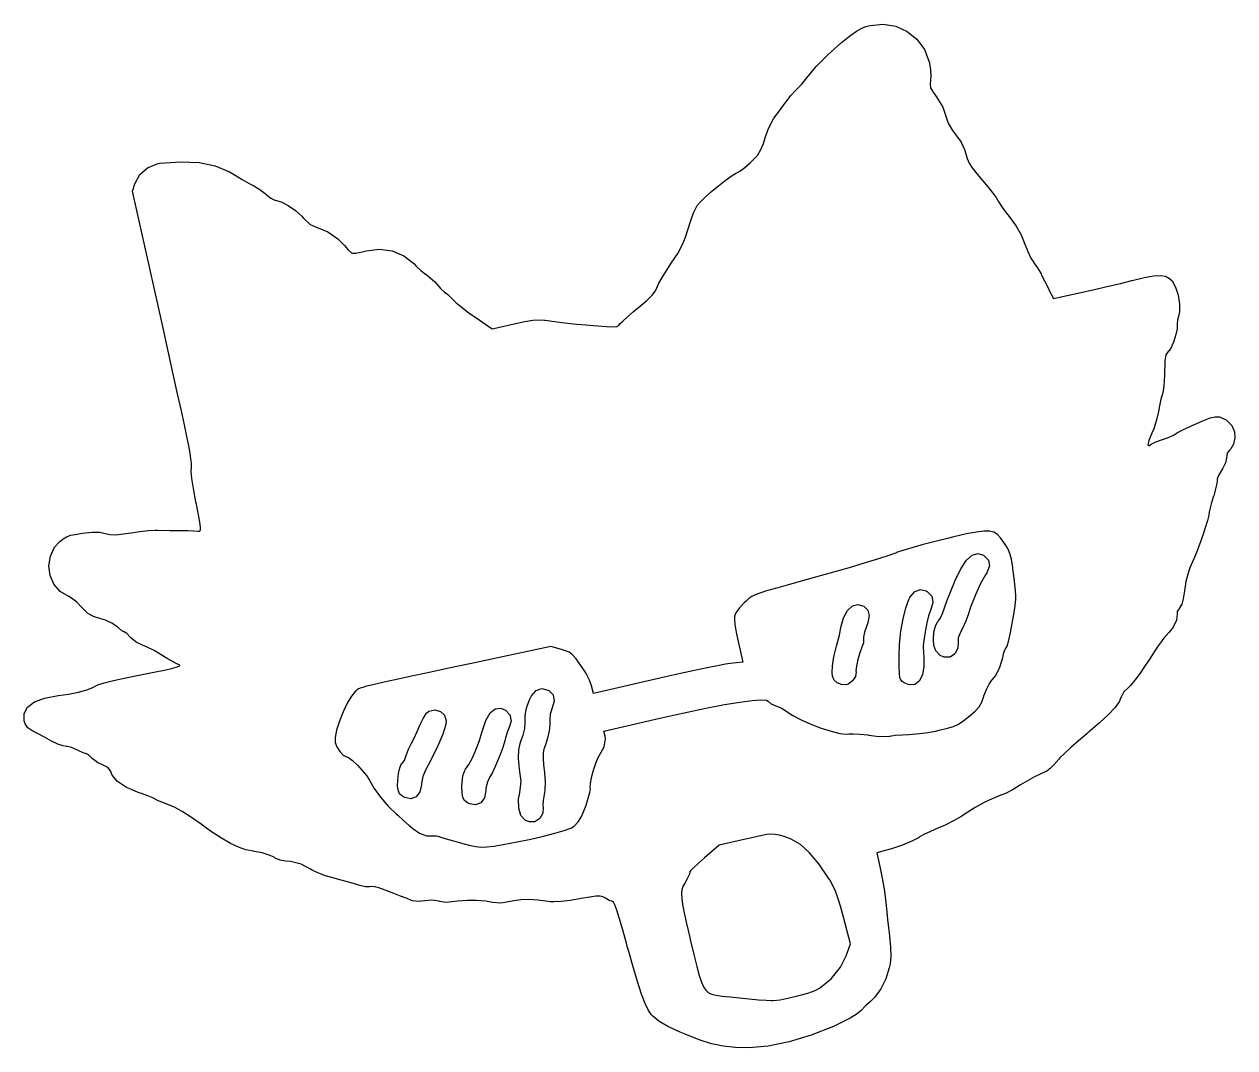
# Model space of a CAD drawing. Header units: millimetres. Extents: x 32.4 to 58, y -18 to -1.3.
# Drawn here: x 32.44 to 41.78, y -16.98 to -9.08 of the extents above; entities that cross this region are included whole.
import ezdxf

# ---------------------------------------------------------------- set-up
doc = ezdxf.new("R2010")
doc.units = ezdxf.units.MM
doc.layers.add('F.Silkscreen', color=41, linetype='CONTINUOUS', true_color=0xf2eda1)

msp = doc.modelspace()

# ---------------------------------------------------------------- linework, layer by layer
at = {"layer": 'F.Silkscreen', "linetype": 'CONTINUOUS'}
for p, q in [((38.815567, -9.161719), (38.859333, -9.129871)), ((38.859333, -9.129871), (38.895905, -9.109148)), ((38.895905, -9.109148), (38.932308, -9.09543)), ((38.932308, -9.09543), (38.965469, -9.086858)), ((38.965469, -9.086858), (39.066997, -9.077206)), ((39.066997, -9.077206), (39.163868, -9.093491)), ((39.163868, -9.093491), (39.251901, -9.133132)), ((39.251901, -9.133132), (39.326911, -9.193546)), ((38.637723, -9.3143), (38.745524, -9.218891)), ((38.745524, -9.218891), (38.757581, -9.208816)), ((38.757581, -9.208816), (38.815567, -9.161719)), ((39.326911, -9.193546), (39.384715, -9.272153)), ((38.549912, -9.403347), (38.637723, -9.3143)), ((39.384715, -9.272153), (39.421132, -9.366373)), ((38.476673, -9.491485), (38.549912, -9.403347)), ((39.421132, -9.366373), (39.421607, -9.368367)), ((39.421607, -9.368367), (39.430784, -9.425368)), ((39.430784, -9.425368), (39.43332, -9.481915)), ((38.434558, -9.541668), (38.467428, -9.50335)), ((38.467428, -9.50335), (38.476673, -9.491485)), ((39.431336, -9.507319), (39.427413, -9.54171)), ((39.43332, -9.481915), (39.431336, -9.507319)), ((38.356045, -9.625143), (38.388036, -9.587892)), ((38.388036, -9.587892), (38.406241, -9.569818)), ((38.406241, -9.569818), (38.434558, -9.541668)), ((39.427413, -9.54171), (39.431078, -9.567469)), ((39.431078, -9.567469), (39.445901, -9.594897)), ((39.445901, -9.594897), (39.475181, -9.633958)), ((38.258894, -9.755252), (38.299751, -9.699863)), ((38.299751, -9.699863), (38.322475, -9.66874)), ((38.322475, -9.66874), (38.356045, -9.625143)), ((39.475181, -9.633958), (39.52614, -9.718144)), ((38.20291, -9.834953), (38.223197, -9.803037)), ((38.223197, -9.803037), (38.258894, -9.755252)), ((39.52614, -9.718144), (39.546232, -9.778788)), ((39.546232, -9.778788), (39.566896, -9.840855)), ((38.154774, -9.954339), (38.174796, -9.894226)), ((38.174796, -9.894226), (38.20291, -9.834953)), ((39.566896, -9.840855), (39.601204, -9.898118)), ((39.601204, -9.898118), (39.625222, -9.9286)), ((38.118936, -10.050314), (38.141842, -9.996679)), ((38.141842, -9.996679), (38.154774, -9.954339)), ((39.625222, -9.9286), (39.668512, -9.987879)), ((39.668512, -9.987879), (39.694654, -10.044891)), ((38.07772, -10.108263), (38.094876, -10.089089)), ((38.094876, -10.089089), (38.118936, -10.050314)), ((39.694654, -10.044891), (39.703675, -10.077527)), ((39.703675, -10.077527), (39.714148, -10.114529)), ((33.387904, -10.184369), (33.462417, -10.154408)), ((33.462417, -10.154408), (33.484497, -10.150601)), ((33.484497, -10.150601), (33.645247, -10.138145)), ((33.645247, -10.138145), (33.786711, -10.144773)), ((33.786711, -10.144773), (33.911462, -10.170891)), ((33.911462, -10.170891), (34.022068, -10.216904)), ((37.960624, -10.21113), (37.997174, -10.183268)), ((37.997174, -10.183268), (38.038651, -10.146893)), ((38.038651, -10.146893), (38.07772, -10.108263)), ((39.714148, -10.114529), (39.729451, -10.148613)), ((39.729451, -10.148613), (39.753496, -10.186021)), ((33.290702, -10.307757), (33.329286, -10.236605)), ((33.329286, -10.236605), (33.387904, -10.184369)), ((34.022068, -10.216904), (34.064907, -10.242251)), ((34.064907, -10.242251), (34.118706, -10.275515)), ((34.118706, -10.275515), (34.173745, -10.307032)), ((37.847391, -10.282025), (37.893176, -10.248698)), ((37.893176, -10.248698), (37.926465, -10.228164)), ((37.926465, -10.228164), (37.936347, -10.224224)), ((37.936347, -10.224224), (37.960624, -10.21113)), ((39.753496, -10.186021), (39.79019, -10.232994)), ((39.79019, -10.232994), (39.832184, -10.282702)), ((33.271322, -10.36443), (33.290702, -10.307757)), ((33.505221, -11.40951), (33.271322, -10.36443)), ((34.173745, -10.307032), (34.208381, -10.325125)), ((34.208381, -10.325125), (34.255233, -10.35245)), ((34.255233, -10.35245), (34.297192, -10.38433)), ((37.691895, -10.411925), (37.741066, -10.368322)), ((37.741066, -10.368322), (37.794793, -10.32346)), ((37.794793, -10.32346), (37.847391, -10.282025)), ((39.832184, -10.282702), (39.876127, -10.335012)), ((39.876127, -10.335012), (39.912666, -10.380732)), ((34.297192, -10.38433), (34.307139, -10.393876)), ((34.307139, -10.393876), (34.339831, -10.420513)), ((34.339831, -10.420513), (34.371259, -10.434647)), ((34.371259, -10.434647), (34.374671, -10.435119)), ((34.374671, -10.435119), (34.419333, -10.447929)), ((34.419333, -10.447929), (34.474073, -10.476673)), ((37.62996, -10.476632), (37.652965, -10.44959)), ((37.652965, -10.44959), (37.691895, -10.411925)), ((39.912666, -10.380732), (39.937869, -10.414787)), ((39.937869, -10.414787), (39.947728, -10.431721)), ((39.947728, -10.431721), (39.958186, -10.451133)), ((39.958186, -10.451133), (39.982495, -10.486899)), ((34.474073, -10.476673), (34.529996, -10.51569)), ((34.529996, -10.51569), (34.578207, -10.559315)), ((37.580327, -10.591933), (37.602998, -10.531528)), ((37.602998, -10.531528), (37.624636, -10.485505)), ((37.624636, -10.485505), (37.62996, -10.476632)), ((39.982495, -10.486899), (40.016454, -10.533003)), ((40.016454, -10.533003), (40.038181, -10.561176)), ((34.578207, -10.559315), (34.58918, -10.571668)), ((34.58918, -10.571668), (34.643848, -10.62215)), ((34.643848, -10.62215), (34.697379, -10.645911)), ((34.697379, -10.645911), (34.779391, -10.679314)), ((37.560736, -10.656051), (37.580327, -10.591933)), ((40.038181, -10.561176), (40.092319, -10.635697)), ((40.092319, -10.635697), (40.130837, -10.703265)), ((34.779391, -10.679314), (34.857769, -10.734188)), ((34.857769, -10.734188), (34.908465, -10.785801)), ((37.515535, -10.78174), (37.54118, -10.72023)), ((37.54118, -10.72023), (37.560736, -10.656051)), ((40.130837, -10.703265), (40.160207, -10.7752)), ((34.908465, -10.785801), (34.938046, -10.818247)), ((34.938046, -10.818247), (34.96296, -10.839982)), ((34.993253, -10.843821), (35.034283, -10.836926)), ((35.034283, -10.836926), (35.076397, -10.826863)), ((35.076397, -10.826863), (35.176915, -10.8136)), ((35.176915, -10.8136), (35.275514, -10.826369)), ((35.275514, -10.826369), (35.366634, -10.863502)), ((37.480319, -10.845562), (37.515535, -10.78174)), ((40.160207, -10.7752), (40.182353, -10.831846)), ((40.182353, -10.831846), (40.206551, -10.882457)), ((34.96296, -10.839982), (34.970178, -10.844)), ((34.970178, -10.844), (34.993253, -10.843821)), ((35.366634, -10.863502), (35.444719, -10.923328)), ((35.444719, -10.923328), (35.462596, -10.942861)), ((37.395552, -10.974523), (37.430815, -10.921325)), ((37.430815, -10.921325), (37.480319, -10.845562)), ((40.206551, -10.882457), (40.227798, -10.916644)), ((40.227798, -10.916644), (40.229009, -10.918109)), ((40.229009, -10.918109), (40.256973, -10.957089)), ((35.462596, -10.942861), (35.497202, -10.977515)), ((35.497202, -10.977515), (35.533103, -11.004803)), ((35.533103, -11.004803), (35.536694, -11.006895)), ((35.536694, -11.006895), (35.56814, -11.030378)), ((37.359797, -11.032387), (37.395552, -10.974523)), ((40.256973, -10.957089), (40.28416, -11.004032)), ((40.28416, -11.004032), (40.288514, -11.012821)), ((40.288514, -11.012821), (40.312841, -11.062322)), ((41.08189, -11.032263), (41.153048, -11.019511)), ((41.153048, -11.019511), (41.205947, -11.016197)), ((41.205947, -11.016197), (41.245051, -11.022375)), ((41.245051, -11.022375), (41.274827, -11.0381)), ((35.56814, -11.030378), (35.605346, -11.066272)), ((35.605346, -11.066272), (35.622542, -11.085612)), ((35.622542, -11.085612), (35.653069, -11.11959)), ((37.308772, -11.133957), (37.31826, -11.112466)), ((37.31826, -11.112466), (37.332681, -11.080666)), ((37.332681, -11.080666), (37.359797, -11.032387)), ((40.312841, -11.062322), (40.340617, -11.116867)), ((40.340617, -11.116867), (40.34831, -11.131589)), ((40.687614, -11.125931), (40.793378, -11.10138)), ((40.793378, -11.10138), (40.896767, -11.076785)), ((40.896767, -11.076785), (40.985145, -11.055116)), ((40.985145, -11.055116), (40.988005, -11.054398)), ((40.988005, -11.054398), (41.08189, -11.032263)), ((41.274827, -11.0381), (41.295389, -11.058122)), ((41.295389, -11.058122), (41.322399, -11.105042)), ((41.322399, -11.105042), (41.342622, -11.168273)), ((35.653069, -11.11959), (35.678173, -11.143117)), ((35.678173, -11.143117), (35.687446, -11.14908)), ((35.687446, -11.14908), (35.706663, -11.162885)), ((35.706663, -11.162885), (35.734241, -11.190405)), ((35.734241, -11.190405), (35.742751, -11.200056)), ((35.742751, -11.200056), (35.770776, -11.226951)), ((37.179539, -11.26128), (37.241952, -11.208825)), ((37.241952, -11.208825), (37.283789, -11.167717)), ((37.283789, -11.167717), (37.308772, -11.133957)), ((40.34831, -11.131589), (40.381234, -11.194064)), ((40.381234, -11.194064), (40.5921, -11.147469)), ((40.5921, -11.147469), (40.687614, -11.125931)), ((41.342622, -11.168273), (41.353727, -11.236165)), ((35.770776, -11.226951), (35.816039, -11.263962)), ((35.816039, -11.263962), (35.871609, -11.305623)), ((37.091992, -11.334687), (37.13937, -11.294187)), ((37.13937, -11.294187), (37.179539, -11.26128)), ((41.353385, -11.297068), (41.348086, -11.321583)), ((41.353727, -11.236165), (41.353385, -11.297068)), ((35.871609, -11.305623), (35.915322, -11.336247)), ((35.915322, -11.336247), (36.049129, -11.427065)), ((36.049129, -11.427065), (36.216979, -11.388314)), ((36.216979, -11.388314), (36.29942, -11.370476)), ((36.29942, -11.370476), (36.361304, -11.360301)), ((36.361304, -11.360301), (36.409552, -11.356986)), ((36.409552, -11.356986), (36.45108, -11.359728)), ((36.45108, -11.359728), (36.456478, -11.360508)), ((36.456478, -11.360508), (36.585185, -11.378698)), ((36.585185, -11.378698), (36.699015, -11.391842)), ((36.699015, -11.391842), (36.770269, -11.397863)), ((36.770269, -11.397863), (36.829564, -11.401834)), ((37.026483, -11.399875), (37.037016, -11.387459)), ((37.037016, -11.387459), (37.055998, -11.367439)), ((37.055998, -11.367439), (37.091992, -11.334687)), ((41.335901, -11.396364), (41.334932, -11.427166)), ((41.337934, -11.36165), (41.335353, -11.392791)), ((41.335353, -11.392791), (41.335901, -11.396364)), ((41.348086, -11.321583), (41.337934, -11.36165)), ((33.547767, -11.59993), (33.505221, -11.40951)), ((36.829564, -11.401834), (36.897323, -11.406451)), ((36.897323, -11.406451), (36.931297, -11.408798)), ((36.931297, -11.408798), (36.980367, -11.411247)), ((36.980367, -11.411247), (37.009287, -11.408839)), ((37.009287, -11.408839), (37.026483, -11.399875)), ((41.324774, -11.472208), (41.308718, -11.52184)), ((41.334932, -11.427166), (41.324774, -11.472208)), ((41.290054, -11.56641), (41.272078, -11.596267)), ((41.308718, -11.52184), (41.290054, -11.56641)), ((33.587221, -11.777355), (33.547767, -11.59993)), ((41.24055, -11.67865), (41.237641, -11.78448)), ((41.2406, -11.675775), (41.24055, -11.67865)), ((41.247867, -11.628054), (41.2406, -11.675775)), ((41.26577, -11.601957), (41.247867, -11.628054)), ((41.272078, -11.596267), (41.26577, -11.601957)), ((33.620959, -11.930204), (33.587221, -11.777355)), ((41.237641, -11.78448), (41.231805, -11.866269)), ((33.649343, -12.060259), (33.620959, -11.930204)), ((41.218634, -11.93787), (41.209274, -11.971261)), ((41.223202, -11.922132), (41.218634, -11.93787)), ((41.231805, -11.866269), (41.223202, -11.922132)), ((41.198582, -12.021003), (41.190871, -12.06433)), ((41.209274, -11.971261), (41.198582, -12.021003)), ((33.672741, -12.169298), (33.649343, -12.060259)), ((41.176336, -12.12952), (41.154897, -12.198074)), ((41.190871, -12.06433), (41.176336, -12.12952)), ((41.509729, -12.14825), (41.538488, -12.135013)), ((41.538488, -12.135013), (41.589377, -12.113919)), ((41.589377, -12.113919), (41.627294, -12.105796)), ((41.627294, -12.105796), (41.662015, -12.107916)), ((41.662015, -12.107916), (41.714293, -12.130081)), ((41.714293, -12.130081), (41.755859, -12.172826)), ((33.691516, -12.259097), (33.672741, -12.169298)), ((41.140614, -12.233811), (41.117161, -12.290462)), ((41.154897, -12.198074), (41.140614, -12.233811)), ((41.306363, -12.247079), (41.342643, -12.225314)), ((41.342643, -12.225314), (41.389111, -12.201992)), ((41.389111, -12.201992), (41.402497, -12.196036)), ((41.402497, -12.196036), (41.45182, -12.174378)), ((41.45182, -12.174378), (41.509729, -12.14825)), ((41.755859, -12.172826), (41.77723, -12.22165)), ((41.77723, -12.22165), (41.779625, -12.268768)), ((33.706032, -12.331438), (33.691516, -12.259097)), ((33.716656, -12.388099), (33.706032, -12.331438)), ((41.117161, -12.290462), (41.109083, -12.322859)), ((41.109083, -12.322859), (41.116375, -12.331044)), ((41.116375, -12.331044), (41.134825, -12.318846)), ((41.134825, -12.318846), (41.164206, -12.302049)), ((41.164206, -12.302049), (41.206177, -12.287264)), ((41.206177, -12.287264), (41.214604, -12.285155)), ((41.214604, -12.285155), (41.261444, -12.269956)), ((41.261444, -12.269956), (41.302309, -12.249786)), ((41.302309, -12.249786), (41.306363, -12.247079)), ((41.769214, -12.31654), (41.749282, -12.353143)), ((41.779625, -12.268768), (41.769214, -12.31654)), ((33.723751, -12.430858), (33.716656, -12.388099)), ((41.71475, -12.422053), (41.707058, -12.461922)), ((41.720191, -12.387581), (41.71475, -12.422053)), ((41.73799, -12.362876), (41.720191, -12.387581)), ((41.749282, -12.353143), (41.73799, -12.362876)), ((33.727682, -12.461493), (33.723751, -12.430858)), ((33.725088, -12.527783), (33.726935, -12.495686)), ((33.726935, -12.495686), (33.727514, -12.493515)), ((33.727514, -12.493515), (33.728815, -12.481787)), ((33.728815, -12.481787), (33.727682, -12.461493)), ((41.686058, -12.507549), (41.67696, -12.521573)), ((41.707058, -12.461922), (41.686058, -12.507549)), ((33.730122, -12.581727), (33.725088, -12.527783)), ((33.742284, -12.659475), (33.730122, -12.581727)), ((41.642725, -12.597561), (41.640879, -12.620688)), ((41.643029, -12.588904), (41.642725, -12.597561)), ((41.654537, -12.558622), (41.643029, -12.588904)), ((41.67696, -12.521573), (41.654537, -12.558622)), ((33.761819, -12.762986), (33.742284, -12.659475)), ((41.631564, -12.662704), (41.616677, -12.715319)), ((41.640879, -12.620688), (41.631564, -12.662704)), ((33.765471, -12.781363), (33.761819, -12.762986)), ((33.781185, -12.862279), (33.765471, -12.781363)), ((41.597432, -12.777753), (41.586084, -12.818597)), ((41.613347, -12.725918), (41.597432, -12.777753)), ((41.616677, -12.715319), (41.613347, -12.725918)), ((33.791306, -12.919613), (33.781185, -12.862279)), ((41.578695, -12.864528), (41.567875, -12.906662)), ((41.581346, -12.842909), (41.578695, -12.864528)), ((41.586084, -12.818597), (41.58131, -12.841121)), ((41.58131, -12.841121), (41.581346, -12.842909)), ((33.329486, -12.991969), (33.395239, -12.984598)), ((33.395239, -12.984598), (33.447804, -12.98086)), ((33.447804, -12.98086), (33.46594, -12.980676)), ((33.46594, -12.980676), (33.562654, -12.983266)), ((33.562654, -12.983266), (33.639585, -12.984644)), ((33.639585, -12.984644), (33.699292, -12.984986)), ((33.699292, -12.984986), (33.743233, -12.985979)), ((33.743233, -12.985979), (33.777806, -12.988491)), ((33.796194, -12.957169), (33.791306, -12.919613)), ((33.791689, -12.988176), (33.796203, -12.978755)), ((33.796203, -12.978755), (33.796194, -12.957169)), ((41.550986, -12.962969), (41.530132, -13.027117)), ((41.567875, -12.906662), (41.550986, -12.962969)), ((32.671084, -13.113609), (32.708669, -13.070322)), ((32.708669, -13.070322), (32.736334, -13.046968)), ((32.736334, -13.046968), (32.762833, -13.031376)), ((32.762833, -13.031376), (32.796513, -13.020438)), ((32.796513, -13.020438), (32.845726, -13.01104)), ((32.845726, -13.01104), (32.883199, -13.005289)), ((32.883199, -13.005289), (32.962105, -12.996485)), ((32.962105, -12.996485), (33.020761, -12.997157)), ((33.020761, -12.997157), (33.062409, -13.006045)), ((33.062409, -13.006045), (33.098894, -13.014453)), ((33.098894, -13.014453), (33.143548, -13.015959)), ((33.143548, -13.015959), (33.203582, -13.010412)), ((33.203582, -13.010412), (33.260621, -13.001929)), ((33.260621, -13.001929), (33.329486, -12.991969)), ((33.777806, -12.988491), (33.783012, -12.989237)), ((33.783012, -12.989237), (33.791689, -12.988176)), ((39.467106, -13.067965), (39.373488, -13.092548)), ((39.5625, -13.0445), (39.467106, -13.067965)), ((39.610089, -13.033272), (39.5625, -13.0445)), ((39.708889, -13.010753), (39.610089, -13.033272)), ((39.785374, -12.995607), (39.708889, -13.010753)), ((39.843503, -12.98811), (39.785374, -12.995607)), ((39.887236, -12.988542), (39.843503, -12.98811)), ((39.920533, -12.997183), (39.887236, -12.988542)), ((39.947355, -13.01431), (39.920533, -12.997183)), ((39.971659, -13.040205), (39.947355, -13.01431)), ((39.997407, -13.075143), (39.971659, -13.040205)), ((40.005067, -13.086188), (39.997407, -13.075143)), ((41.530132, -13.027117), (41.507415, -13.092766)), ((32.63836, -13.182629), (32.671084, -13.113609)), ((39.167585, -13.155117), (39.108916, -13.176606)), ((39.168572, -13.15473), (39.167585, -13.155117)), ((39.217695, -13.137758), (39.168572, -13.15473)), ((39.288176, -13.116421), (39.217695, -13.137758)), ((39.373488, -13.092548), (39.288176, -13.116421)), ((39.752976, -13.17408), (39.796381, -13.161538)), ((39.796381, -13.161538), (39.840508, -13.174931)), ((40.028147, -13.123536), (40.005067, -13.086188)), ((40.043701, -13.160122), (40.028147, -13.123536)), ((40.055171, -13.205738), (40.043701, -13.160122)), ((41.484935, -13.153578), (41.464796, -13.203217)), ((41.507415, -13.092766), (41.484935, -13.153578)), ((32.627287, -13.256918), (32.63836, -13.182629)), ((32.636896, -13.330758), (32.627287, -13.256918)), ((38.928223, -13.234234), (38.803706, -13.271117)), ((39.029544, -13.202853), (38.928223, -13.234234)), ((39.108916, -13.176606), (39.029544, -13.202853)), ((39.665237, -13.27968), (39.70952, -13.213234)), ((39.70952, -13.213234), (39.752976, -13.17408)), ((39.840508, -13.174931), (39.84388, -13.176969)), ((39.84388, -13.176969), (39.878371, -13.212019)), ((39.886067, -13.256636), (39.866873, -13.309727)), ((39.878371, -13.212019), (39.886067, -13.256636)), ((40.066003, -13.270175), (40.055171, -13.205738)), ((41.454407, -13.225604), (41.433027, -13.272097)), ((41.464796, -13.203217), (41.454407, -13.225604)), ((32.66622, -13.398432), (32.636896, -13.330758)), ((38.654745, -13.313875), (38.480097, -13.362876)), ((38.803706, -13.271117), (38.654745, -13.313875)), ((39.619355, -13.374099), (39.665237, -13.27968)), ((39.856651, -13.325988), (39.8175, -13.393317)), ((39.866873, -13.309727), (39.856651, -13.325988)), ((40.067546, -13.280584), (40.066003, -13.270175)), ((40.076949, -13.352478), (40.067546, -13.280584)), ((40.084574, -13.424272), (40.076949, -13.352478)), ((41.416472, -13.319975), (41.402852, -13.37665)), ((41.433027, -13.272097), (41.416472, -13.319975)), ((32.71429, -13.454217), (32.66622, -13.398432)), ((38.165316, -13.450471), (38.115268, -13.466223)), ((38.233853, -13.430895), (38.165316, -13.450471)), ((38.325495, -13.4056), (38.233853, -13.430895)), ((38.480097, -13.362876), (38.325495, -13.4056)), ((39.307671, -13.457597), (39.350698, -13.439947)), ((39.350698, -13.439947), (39.397212, -13.449752)), ((39.397212, -13.449752), (39.406471, -13.454986)), ((39.560216, -13.521802), (39.587432, -13.451359)), ((39.587432, -13.451359), (39.615662, -13.382702)), ((39.615662, -13.382702), (39.619355, -13.374099)), ((39.8175, -13.393317), (39.777313, -13.479866)), ((40.08889, -13.481847), (40.084574, -13.424272)), ((41.390279, -13.449534), (41.381345, -13.512272)), ((41.402852, -13.37665), (41.390279, -13.449534)), ((32.780139, -13.492401), (32.71429, -13.454217)), ((32.802773, -13.50483), (32.780139, -13.492401)), ((32.841571, -13.535719), (32.802773, -13.50483)), ((32.879847, -13.574821), (32.841571, -13.535719)), ((37.994182, -13.541097), (37.957049, -13.580603)), ((38.007552, -13.528715), (37.994182, -13.541097)), ((38.029847, -13.509391), (38.007552, -13.528715)), ((38.052152, -13.493792), (38.029847, -13.509391)), ((38.079085, -13.480033), (38.052152, -13.493792)), ((38.115268, -13.466223), (38.079085, -13.480033)), ((39.239828, -13.581726), (39.263663, -13.516513)), ((39.263663, -13.516513), (39.271272, -13.501619)), ((39.271272, -13.501619), (39.307671, -13.457597)), ((39.406471, -13.454986), (39.440445, -13.490533)), ((39.448518, -13.53854), (39.433395, -13.592993)), ((39.440445, -13.490533), (39.448518, -13.53854)), ((39.539441, -13.580044), (39.560216, -13.521802)), ((39.777313, -13.479866), (39.740076, -13.57655)), ((40.083615, -13.565014), (40.088553, -13.509934)), ((40.088553, -13.509934), (40.08889, -13.481847)), ((41.381345, -13.512272), (41.370393, -13.552198)), ((32.890118, -13.586564), (32.879847, -13.574821)), ((32.928596, -13.623366), (32.890118, -13.586564)), ((32.970173, -13.647092), (32.928596, -13.623366)), ((37.929275, -13.619281), (37.918351, -13.643968)), ((37.957049, -13.580603), (37.929275, -13.619281)), ((38.760113, -13.656914), (38.790411, -13.600409)), ((38.790411, -13.600409), (38.828398, -13.565155)), ((38.828398, -13.565155), (38.871385, -13.55366)), ((38.871385, -13.55366), (38.916254, -13.568162)), ((38.916254, -13.568162), (38.947359, -13.598277)), ((38.957535, -13.639253), (38.947353, -13.695319)), ((38.947359, -13.598277), (38.957535, -13.639253)), ((39.219008, -13.665787), (39.239828, -13.581726)), ((39.433395, -13.592993), (39.416452, -13.641574)), ((39.505407, -13.663083), (39.522818, -13.625124)), ((39.522818, -13.625124), (39.539441, -13.580044)), ((39.720978, -13.635091), (39.701709, -13.689147)), ((39.740076, -13.57655), (39.720978, -13.635091)), ((40.062554, -13.702028), (40.074534, -13.631251)), ((40.074534, -13.631251), (40.083615, -13.565014)), ((41.333889, -13.626453), (41.330302, -13.678332)), ((41.335117, -13.609107), (41.333889, -13.626453)), ((41.351707, -13.582333), (41.335117, -13.609107)), ((41.353001, -13.581134), (41.351707, -13.582333)), ((41.370393, -13.552198), (41.353001, -13.581134)), ((33.027614, -13.665578), (32.970173, -13.647092)), ((33.063535, -13.6769), (33.027614, -13.665578)), ((33.118912, -13.701636), (33.063535, -13.6769)), ((33.157532, -13.728511), (33.118912, -13.701636)), ((33.164853, -13.735562), (33.157532, -13.728511)), ((37.918351, -13.643968), (37.918134, -13.675618)), ((37.918134, -13.675618), (37.92453, -13.728215)), ((37.92453, -13.728215), (37.936567, -13.794977)), ((38.737482, -13.747969), (38.740197, -13.732166)), ((38.740197, -13.732166), (38.760113, -13.656914)), ((38.93724, -13.724129), (38.92253, -13.769109)), ((38.947353, -13.695319), (38.93724, -13.724129)), ((39.202585, -13.761118), (39.219008, -13.665787)), ((39.400028, -13.71052), (39.39085, -13.764809)), ((39.40245, -13.697393), (39.400028, -13.71052)), ((39.416452, -13.641574), (39.40245, -13.697393)), ((39.457837, -13.769294), (39.469244, -13.721071)), ((39.469244, -13.721071), (39.485886, -13.687919)), ((39.485886, -13.687919), (39.49227, -13.681978)), ((39.49227, -13.681978), (39.505407, -13.663083)), ((39.701709, -13.689147), (39.679194, -13.738937)), ((40.048921, -13.770724), (40.062554, -13.702028)), ((41.330302, -13.678332), (41.299916, -13.736168)), ((33.190967, -13.757474), (33.164853, -13.735562)), ((33.206263, -13.765207), (33.190967, -13.757474)), ((33.209128, -13.765728), (33.206263, -13.765207)), ((33.227592, -13.779468), (33.209128, -13.765728)), ((33.253681, -13.806243), (33.227592, -13.779468)), ((33.258696, -13.811616), (33.253681, -13.806243)), ((33.301186, -13.844887), (33.258696, -13.811616)), ((37.936567, -13.794977), (37.946647, -13.841419)), ((38.704972, -13.877558), (38.7221, -13.819524)), ((38.7221, -13.819524), (38.729109, -13.790896)), ((38.729109, -13.790896), (38.737482, -13.747969)), ((38.91525, -13.819421), (38.913476, -13.849372)), ((38.92253, -13.769109), (38.915111, -13.805961)), ((38.915111, -13.805961), (38.91525, -13.819421)), ((39.191942, -13.860141), (39.202585, -13.761118)), ((39.381642, -13.817783), (39.37966, -13.828912)), ((39.39085, -13.764809), (39.381642, -13.817783)), ((39.453507, -13.822427), (39.457837, -13.769294)), ((39.458098, -13.870309), (39.453507, -13.822427)), ((39.644398, -13.811078), (39.644262, -13.845955)), ((39.665572, -13.762532), (39.644398, -13.811078)), ((39.679194, -13.738937), (39.665572, -13.762532)), ((40.03488, -13.830721), (40.048921, -13.770724)), ((41.229896, -13.817282), (41.210515, -13.842437)), ((41.249175, -13.794777), (41.229896, -13.817282)), ((41.271709, -13.770218), (41.249175, -13.794777)), ((41.299916, -13.736168), (41.271709, -13.770218)), ((33.348887, -13.86861), (33.301186, -13.844887)), ((33.38594, -13.884002), (33.348887, -13.86861)), ((33.439086, -13.910971), (33.38594, -13.884002)), ((33.492413, -13.942033), (33.439086, -13.910971)), ((36.501883, -13.877727), (35.876283, -14.011564)), ((36.583322, -13.901877), (36.501883, -13.877727)), ((36.605694, -13.9088), (36.583322, -13.901877)), ((36.641297, -13.923226), (36.605694, -13.9088)), ((37.946647, -13.841419), (37.98304, -13.999058)), ((38.685642, -13.958102), (38.704972, -13.877558)), ((38.90242, -13.882862), (38.88532, -13.927253)), ((38.913476, -13.849372), (38.90242, -13.882862)), ((39.188463, -13.955277), (39.191942, -13.860141)), ((39.37966, -13.828912), (39.375644, -13.875993)), ((39.375644, -13.875993), (39.376643, -13.93267)), ((39.472583, -13.911238), (39.458098, -13.870309)), ((39.505641, -13.948438), (39.472583, -13.911238)), ((39.642351, -13.892714), (39.619542, -13.934176)), ((39.644262, -13.845955), (39.642351, -13.892714)), ((39.997921, -13.926198), (40.008579, -13.900611)), ((40.008579, -13.900611), (40.010559, -13.898143)), ((40.010559, -13.898143), (40.021678, -13.875401)), ((40.021678, -13.875401), (40.03488, -13.830721)), ((41.158013, -13.919504), (41.118175, -13.980821)), ((41.187673, -13.874943), (41.158013, -13.919504)), ((41.210515, -13.842437), (41.187673, -13.874943)), ((33.539553, -13.970658), (33.492413, -13.942033)), ((33.586407, -13.997221), (33.539553, -13.970658)), ((33.619678, -14.014019), (33.586407, -13.997221)), ((33.622214, -14.015123), (33.619678, -14.014019)), ((35.876283, -14.011564), (35.700981, -14.049062)), ((36.669331, -13.943118), (36.641297, -13.923226)), ((36.69747, -13.974738), (36.669331, -13.943118)), ((36.733385, -14.024344), (36.69747, -13.974738)), ((37.886072, -14.010372), (37.848701, -14.016318)), ((37.98304, -13.999058), (37.886072, -14.010372)), ((38.673977, -14.028001), (38.685642, -13.958102)), ((38.87017, -13.979533), (38.85942, -14.029447)), ((38.88532, -13.927253), (38.87017, -13.979533)), ((39.188549, -13.969389), (39.188463, -13.955277)), ((39.189219, -14.039535), (39.188549, -13.969389)), ((39.376643, -13.93267), (39.378567, -13.954562)), ((39.378567, -13.954562), (39.380592, -14.034017)), ((39.536658, -13.960521), (39.505641, -13.948438)), ((39.575136, -13.961899), (39.536658, -13.960521)), ((39.582035, -13.95994), (39.575136, -13.961899)), ((39.619542, -13.934176), (39.582035, -13.95994)), ((39.963583, -14.046942), (39.985173, -13.982415)), ((39.985173, -13.982415), (39.988818, -13.964613)), ((39.988818, -13.964613), (39.997921, -13.926198)), ((41.118175, -13.980821), (41.088786, -14.026378)), ((33.22038, -14.121449), (33.333236, -14.097962)), ((33.333236, -14.097962), (33.437154, -14.076872)), ((33.437154, -14.076872), (33.515822, -14.060572)), ((33.515822, -14.060572), (33.572183, -14.048199)), ((33.572183, -14.048199), (33.609172, -14.038895)), ((33.609172, -14.038895), (33.629731, -14.031796)), ((33.633312, -14.020772), (33.622214, -14.015123)), ((33.629731, -14.031796), (33.636798, -14.026043)), ((33.636798, -14.026043), (33.633312, -14.020772)), ((35.551618, -14.08104), (35.426028, -14.108019)), ((35.700981, -14.049062), (35.551618, -14.08104)), ((36.770084, -14.08205), (36.733385, -14.024344)), ((36.79947, -14.1383), (36.770084, -14.08205)), ((37.501736, -14.088425), (37.386226, -14.114199)), ((37.609858, -14.064884), (37.501736, -14.088425)), ((37.706474, -14.044441), (37.609858, -14.064884)), ((37.787462, -14.027963), (37.706474, -14.044441)), ((37.848701, -14.016318), (37.787462, -14.027963)), ((38.671532, -14.079249), (38.673977, -14.028001)), ((38.67464, -14.106962), (38.671532, -14.079249)), ((38.686455, -14.137763), (38.67464, -14.106962)), ((38.856376, -14.075615), (38.851531, -14.109408)), ((38.85942, -14.029447), (38.855519, -14.06674)), ((38.855519, -14.06674), (38.856376, -14.075615)), ((39.190874, -14.087136), (39.189219, -14.039535)), ((39.194554, -14.117516), (39.190874, -14.087136)), ((39.368309, -14.098584), (39.3438, -14.145441)), ((39.380592, -14.034017), (39.368309, -14.098584)), ((39.898029, -14.149077), (39.932597, -14.106434)), ((39.932597, -14.106434), (39.963583, -14.046942)), ((41.048516, -14.085899), (41.009211, -14.138849)), ((41.088786, -14.026378), (41.048516, -14.085899)), ((32.919071, -14.212574), (32.965703, -14.194708)), ((32.965703, -14.194708), (32.983414, -14.183778)), ((32.983414, -14.183778), (33.005612, -14.174112)), ((33.005612, -14.174112), (33.053964, -14.160144)), ((33.053964, -14.160144), (33.126281, -14.142411)), ((33.126281, -14.142411), (33.22038, -14.121449)), ((35.030495, -14.200706), (35.017069, -14.206468)), ((35.050357, -14.194117), (35.030495, -14.200706)), ((35.078821, -14.18618), (35.050357, -14.194117)), ((35.118054, -14.176374), (35.078821, -14.18618)), ((35.170225, -14.164176), (35.118054, -14.176374)), ((35.237499, -14.149065), (35.170225, -14.164176)), ((35.322045, -14.13052), (35.237499, -14.149065)), ((35.426028, -14.108019), (35.322045, -14.13052)), ((36.815677, -14.182204), (36.79947, -14.1383)), ((36.829344, -14.241748), (36.815677, -14.182204)), ((37.309222, -14.131718), (36.829344, -14.241748)), ((37.386226, -14.114199), (37.309222, -14.131718)), ((38.711854, -14.159578), (38.686455, -14.137763)), ((38.745377, -14.172727), (38.711854, -14.159578)), ((38.783249, -14.174226), (38.745377, -14.172727)), ((38.796313, -14.169552), (38.783249, -14.174226)), ((38.828793, -14.144385), (38.796313, -14.169552)), ((38.851531, -14.109408), (38.828793, -14.144385)), ((39.201298, -14.135998), (39.194554, -14.117516)), ((39.212145, -14.14791), (39.201298, -14.135998)), ((39.228134, -14.158572), (39.212145, -14.14791)), ((39.266428, -14.174733), (39.228134, -14.158572)), ((39.309145, -14.171766), (39.266428, -14.174733)), ((39.3438, -14.145441), (39.309145, -14.171766)), ((39.862381, -14.209458), (39.883298, -14.168242)), ((39.883298, -14.168242), (39.898029, -14.149077)), ((40.95557, -14.198156), (40.923828, -14.229506)), ((40.975766, -14.178918), (40.95557, -14.198156)), ((41.009211, -14.138849), (40.975766, -14.178918)), ((32.515263, -14.306701), (32.594012, -14.277249)), ((32.594012, -14.277249), (32.698553, -14.257931)), ((32.698553, -14.257931), (32.700075, -14.257748)), ((32.700075, -14.257748), (32.779591, -14.245835)), ((32.779591, -14.245835), (32.854811, -14.230196)), ((32.854811, -14.230196), (32.919071, -14.212574)), ((34.962711, -14.261352), (34.929709, -14.317198)), ((34.993811, -14.223939), (34.962711, -14.261352)), ((35.000854, -14.217599), (34.993811, -14.223939)), ((35.007911, -14.211925), (35.000854, -14.217599)), ((35.017069, -14.206468), (35.007911, -14.211925)), ((36.333742, -14.2966), (36.351823, -14.259788)), ((36.351823, -14.259788), (36.387923, -14.218694)), ((36.387923, -14.218694), (36.431737, -14.203138)), ((36.431737, -14.203138), (36.478589, -14.214588)), ((36.478589, -14.214588), (36.484566, -14.218078)), ((36.484566, -14.218078), (36.518178, -14.252826)), ((36.518178, -14.252826), (36.526498, -14.299861)), ((38.053789, -14.294861), (38.122526, -14.290346)), ((38.122526, -14.290346), (38.165, -14.293802)), ((38.165, -14.293802), (38.179338, -14.301952)), ((39.826595, -14.308885), (39.842896, -14.263189)), ((39.842896, -14.263189), (39.84404, -14.259418)), ((39.84404, -14.259418), (39.862381, -14.209458)), ((40.903549, -14.266271), (40.886735, -14.305713)), ((40.904074, -14.26444), (40.903549, -14.266271)), ((40.923828, -14.229506), (40.904074, -14.26444)), ((32.436653, -14.394878), (32.462685, -14.346004)), ((32.462685, -14.346004), (32.515263, -14.306701)), ((34.897678, -14.38427), (34.869491, -14.455361)), ((34.929709, -14.317198), (34.897678, -14.38427)), ((35.541378, -14.393966), (35.559122, -14.377778)), ((35.559122, -14.377778), (35.606017, -14.367027)), ((35.606017, -14.367027), (35.648638, -14.379163)), ((35.648638, -14.379163), (35.680245, -14.408989)), ((36.032598, -14.391607), (36.071534, -14.359237)), ((36.071534, -14.359237), (36.115105, -14.354224)), ((36.115105, -14.354224), (36.150578, -14.368948)), ((36.150578, -14.368948), (36.184563, -14.405082)), ((36.302156, -14.410372), (36.313497, -14.354895)), ((36.313497, -14.354895), (36.333742, -14.2966)), ((36.509898, -14.359756), (36.496273, -14.402903)), ((36.526498, -14.299861), (36.509898, -14.359756)), ((37.530917, -14.390333), (37.697355, -14.355083)), ((37.697355, -14.355083), (37.840468, -14.327345)), ((37.840468, -14.327345), (37.959525, -14.307232)), ((37.959525, -14.307232), (38.053789, -14.294861)), ((38.179338, -14.301952), (38.202527, -14.322092)), ((38.202527, -14.322092), (38.237814, -14.336898)), ((38.237814, -14.336898), (38.282835, -14.354914)), ((38.282835, -14.354914), (38.3178, -14.3768)), ((38.3178, -14.3768), (38.367593, -14.410133)), ((39.727461, -14.419245), (39.775403, -14.377966)), ((39.775403, -14.377966), (39.806272, -14.344162)), ((39.806272, -14.344162), (39.826595, -14.308885)), ((40.85469, -14.351023), (40.80521, -14.404563)), ((40.886735, -14.305713), (40.85469, -14.351023)), ((32.437545, -14.453044), (32.436653, -14.394878)), ((32.443957, -14.474976), (32.437545, -14.453044)), ((32.46468, -14.507007), (32.443957, -14.474976)), ((34.869491, -14.455361), (34.848021, -14.523264)), ((35.490908, -14.486409), (35.515803, -14.433181)), ((35.515803, -14.433181), (35.541378, -14.393966)), ((35.691286, -14.479761), (35.667042, -14.554377)), ((35.680245, -14.408989), (35.6941, -14.451303)), ((35.6941, -14.451303), (35.691286, -14.479761)), ((35.97156, -14.535677), (35.999029, -14.450648)), ((35.999029, -14.450648), (36.032598, -14.391607)), ((36.193797, -14.452541), (36.181978, -14.496173)), ((36.184563, -14.405082), (36.193797, -14.452541)), ((36.300601, -14.510556), (36.30416, -14.465004)), ((36.302535, -14.452034), (36.302156, -14.410372)), ((36.30416, -14.465004), (36.302535, -14.452034)), ((36.493935, -14.481289), (36.487108, -14.531119)), ((36.496273, -14.402903), (36.492407, -14.440855)), ((36.492407, -14.440855), (36.493404, -14.448062)), ((36.493404, -14.448062), (36.493935, -14.481289)), ((36.911256, -14.532646), (37.341893, -14.432978)), ((37.341893, -14.432978), (37.530917, -14.390333)), ((38.367593, -14.410133), (38.433396, -14.444745)), ((38.433396, -14.444745), (38.508888, -14.478311)), ((38.508888, -14.478311), (38.587753, -14.508509)), ((39.609676, -14.495599), (39.646008, -14.479097)), ((39.646008, -14.479097), (39.681186, -14.455912)), ((39.681186, -14.455912), (39.724211, -14.421901)), ((39.724211, -14.421901), (39.727461, -14.419245)), ((40.736096, -14.4687), (40.645143, -14.545799)), ((40.80521, -14.404563), (40.736096, -14.4687)), ((32.503987, -14.533158), (32.46468, -14.507007)), ((32.538868, -14.551453), (32.503987, -14.533158)), ((32.592384, -14.579635), (32.538868, -14.551453)), ((34.848021, -14.523264), (34.836139, -14.580772)), ((35.446134, -14.586618), (35.470525, -14.53465)), ((35.470525, -14.53465), (35.490908, -14.486409)), ((35.667042, -14.554377), (35.628486, -14.646512)), ((35.950383, -14.604624), (35.969749, -14.542769)), ((35.969749, -14.542769), (35.97156, -14.535677)), ((36.167357, -14.53429), (36.151887, -14.584506)), ((36.181978, -14.496173), (36.167357, -14.53429)), ((36.269709, -14.609199), (36.288179, -14.563117)), ((36.288179, -14.563117), (36.300601, -14.510556)), ((36.487108, -14.531119), (36.475129, -14.587042)), ((36.919652, -14.571277), (36.911256, -14.532646)), ((36.922628, -14.591082), (36.919652, -14.571277)), ((38.587753, -14.508509), (38.663671, -14.533015)), ((38.663671, -14.533015), (38.730324, -14.549506)), ((38.730324, -14.549506), (38.781396, -14.555658)), ((38.781396, -14.555658), (38.799681, -14.554004)), ((38.799681, -14.554004), (38.834571, -14.55155)), ((38.834571, -14.55155), (38.887042, -14.554215)), ((38.887042, -14.554215), (38.9465, -14.561408)), ((38.9465, -14.561408), (38.954057, -14.562622)), ((38.954057, -14.562622), (39.015138, -14.570225)), ((39.015138, -14.570225), (39.072073, -14.573026)), ((39.072073, -14.573026), (39.113452, -14.570506)), ((39.113452, -14.570506), (39.116365, -14.569927)), ((39.116365, -14.569927), (39.15816, -14.563815)), ((39.15816, -14.563815), (39.214928, -14.559358)), ((39.214928, -14.559358), (39.262739, -14.557744)), ((39.262739, -14.557744), (39.321146, -14.553856)), ((39.321146, -14.553856), (39.394618, -14.544337)), ((39.394618, -14.544337), (39.47044, -14.530952)), ((39.47044, -14.530952), (39.497533, -14.525149)), ((39.497533, -14.525149), (39.563186, -14.509567)), ((39.563186, -14.509567), (39.609676, -14.495599)), ((40.637241, -14.552283), (40.573629, -14.605607)), ((40.645143, -14.545799), (40.637241, -14.552283)), ((32.647307, -14.60865), (32.592384, -14.579635)), ((32.647607, -14.608809), (32.647307, -14.60865)), ((32.69565, -14.631611), (32.647607, -14.608809)), ((32.736423, -14.646361), (32.69565, -14.631611)), ((32.761124, -14.649872), (32.736423, -14.646361)), ((32.769489, -14.649438), (32.761124, -14.649872)), ((32.802821, -14.657369), (32.769489, -14.649438)), ((32.842911, -14.675248), (32.802821, -14.657369)), ((34.836139, -14.580772), (34.836318, -14.619075)), ((34.836318, -14.619075), (34.850208, -14.653618)), ((34.850208, -14.653618), (34.872955, -14.688851)), ((35.402576, -14.669793), (35.426007, -14.623736)), ((35.426007, -14.623736), (35.446134, -14.586618)), ((35.628486, -14.646512), (35.57818, -14.750403)), ((35.924372, -14.672023), (35.950383, -14.604624)), ((36.130596, -14.657371), (36.107252, -14.720265)), ((36.146232, -14.605997), (36.130596, -14.657371)), ((36.151887, -14.584506), (36.146232, -14.605997)), ((36.255101, -14.675229), (36.263258, -14.62627)), ((36.263258, -14.62627), (36.269709, -14.609199)), ((36.460203, -14.638549), (36.446453, -14.671746)), ((36.475129, -14.587042), (36.460203, -14.638549)), ((36.876791, -14.717162), (36.913853, -14.654061)), ((36.913853, -14.654061), (36.922628, -14.591082)), ((40.514096, -14.657729), (40.464155, -14.703667)), ((40.573629, -14.605607), (40.514096, -14.657729)), ((32.85934, -14.683936), (32.842911, -14.675248)), ((32.892209, -14.699105), (32.85934, -14.683936)), ((32.910018, -14.704014), (32.892209, -14.699105)), ((32.91246, -14.704208), (32.910018, -14.704014)), ((32.931683, -14.716075), (32.91246, -14.704208)), ((32.959055, -14.740639), (32.931683, -14.716075)), ((32.960966, -14.742527), (32.959055, -14.740639)), ((33.00212, -14.773569), (32.960966, -14.742527)), ((34.872955, -14.688851), (34.897873, -14.716179)), ((34.897873, -14.716179), (34.918276, -14.727007)), ((34.918276, -14.727007), (34.9201, -14.72679)), ((34.9201, -14.72679), (34.939193, -14.734557)), ((34.939193, -14.734557), (34.970329, -14.759138)), ((34.970329, -14.759138), (35.007826, -14.79471)), ((35.358634, -14.773075), (35.370642, -14.758449)), ((35.370642, -14.758449), (35.383018, -14.726398)), ((35.383018, -14.726398), (35.384976, -14.719231)), ((35.384976, -14.719231), (35.402576, -14.669793)), ((35.57818, -14.750403), (35.534642, -14.831921)), ((35.867133, -14.790321), (35.895397, -14.736685)), ((35.895397, -14.736685), (35.924372, -14.672023)), ((36.107252, -14.720265), (36.079967, -14.785805)), ((36.252521, -14.737536), (36.255101, -14.675229)), ((36.255703, -14.803417), (36.252521, -14.737536)), ((36.446453, -14.671746), (36.440906, -14.700478)), ((36.440906, -14.700478), (36.441172, -14.750881)), ((36.441172, -14.750881), (36.44716, -14.816489)), ((36.847565, -14.778807), (36.865815, -14.735204)), ((36.865815, -14.735204), (36.876791, -14.717162)), ((40.421784, -14.746966), (40.383507, -14.792057)), ((40.429317, -14.738441), (40.421784, -14.746966)), ((40.464155, -14.703667), (40.429317, -14.738441)), ((33.046579, -14.795031), (33.00212, -14.773569)), ((33.082995, -14.813441), (33.046579, -14.795031)), ((33.102059, -14.839224), (33.082995, -14.813441)), ((33.114706, -14.871088), (33.102059, -14.839224)), ((35.007826, -14.79471), (35.046001, -14.835452)), ((35.046001, -14.835452), (35.079173, -14.875542)), ((35.325895, -14.859717), (35.336397, -14.814444)), ((35.336397, -14.814444), (35.34897, -14.782743)), ((35.34897, -14.782743), (35.358634, -14.773075)), ((35.534642, -14.831921), (35.514127, -14.88258)), ((35.822213, -14.876358), (35.836108, -14.834899)), ((35.836108, -14.834899), (35.843262, -14.824649)), ((35.843262, -14.824649), (35.867133, -14.790321)), ((36.052508, -14.845121), (36.028641, -14.889337)), ((36.079967, -14.785805), (36.052508, -14.845121)), ((36.264836, -14.863095), (36.255703, -14.803417)), ((36.44716, -14.816489), (36.44862, -14.827798)), ((36.44862, -14.827798), (36.456635, -14.917446)), ((36.815146, -14.890004), (36.829795, -14.833547)), ((36.829795, -14.833547), (36.847565, -14.778807)), ((40.298911, -14.854562), (40.27749, -14.863152)), ((40.329792, -14.839638), (40.298911, -14.854562)), ((40.355417, -14.820874), (40.329792, -14.839638)), ((40.383507, -14.792057), (40.355417, -14.820874)), ((33.15735, -14.920911), (33.114706, -14.871088)), ((33.225277, -14.965868), (33.15735, -14.920911)), ((35.079173, -14.875542), (35.101662, -14.909158)), ((35.101662, -14.909158), (35.105205, -14.916463)), ((35.105205, -14.916463), (35.137197, -14.974151)), ((35.318652, -14.956359), (35.319351, -14.909907)), ((35.319351, -14.909907), (35.325895, -14.859717)), ((35.502035, -14.946155), (35.489749, -15.001387)), ((35.502666, -14.936992), (35.502035, -14.946155)), ((35.514127, -14.88258), (35.502666, -14.936992)), ((35.815174, -14.955424), (35.815769, -14.933087)), ((35.815769, -14.933087), (35.822213, -14.876358)), ((36.008365, -14.931273), (36.000432, -14.975678)), ((36.021248, -14.9004), (36.008365, -14.931273)), ((36.028641, -14.889337), (36.021248, -14.9004)), ((36.261074, -15.007312), (36.271361, -14.918488)), ((36.271361, -14.918488), (36.264836, -14.863095)), ((36.456635, -14.917446), (36.45488, -14.99001)), ((36.805778, -14.970387), (36.80626, -14.938757)), ((36.80626, -14.938757), (36.815146, -14.890004)), ((40.12703, -14.946585), (40.069941, -14.9811)), ((40.17902, -14.914141), (40.12703, -14.946585)), ((40.233864, -14.883657), (40.17902, -14.914141)), ((40.27749, -14.863152), (40.233864, -14.883657)), ((33.263777, -14.982125), (33.225277, -14.965868)), ((33.316384, -15.004339), (33.263777, -14.982125)), ((33.341136, -15.012909), (33.316384, -15.004339)), ((33.39181, -15.031521), (33.341136, -15.012909)), ((33.428413, -15.046471), (33.39181, -15.031521)), ((35.137197, -14.974151), (35.186174, -15.041202)), ((35.186174, -15.041202), (35.245942, -15.109971)), ((35.321828, -14.984558), (35.318652, -14.956359)), ((35.333648, -15.015194), (35.321828, -14.984558)), ((35.358989, -15.036917), (35.333648, -15.015194)), ((35.373005, -15.044532), (35.358989, -15.036917)), ((35.46081, -15.038312), (35.420226, -15.053752)), ((35.489749, -15.001387), (35.46081, -15.038312)), ((35.815865, -15.009663), (35.815174, -14.955424)), ((35.822007, -15.044668), (35.815865, -15.009663)), ((35.999548, -14.989988), (35.987919, -15.046183)), ((36.000432, -14.975678), (35.999548, -14.989988)), ((36.252229, -15.057421), (36.261074, -15.007312)), ((36.449783, -15.02013), (36.441625, -15.067613)), ((36.45488, -14.99001), (36.449783, -15.02013)), ((36.78973, -15.05012), (36.801711, -15.004468)), ((36.801711, -15.004468), (36.806176, -14.974511)), ((36.806176, -14.974511), (36.805778, -14.970387)), ((39.962339, -15.031995), (39.90611, -15.053844)), ((40.00924, -15.012366), (39.962339, -15.031995)), ((40.069941, -14.9811), (40.00924, -15.012366)), ((33.444316, -15.05513), (33.428413, -15.046471)), ((33.446965, -15.057542), (33.444316, -15.05513)), ((33.469988, -15.069464), (33.446965, -15.057542)), ((33.506505, -15.083492), (33.469988, -15.069464)), ((33.537221, -15.094425), (33.506505, -15.083492)), ((33.596058, -15.119352), (33.537221, -15.094425)), ((33.654959, -15.150913), (33.596058, -15.119352)), ((35.245942, -15.109971), (35.310307, -15.17281)), ((35.420226, -15.053752), (35.373005, -15.044532)), ((35.835606, -15.067561), (35.822007, -15.044668)), ((35.858663, -15.085464), (35.835606, -15.067561)), ((35.874631, -15.093907), (35.858663, -15.085464)), ((35.920697, -15.10137), (35.874631, -15.093907)), ((35.960048, -15.084386), (35.920697, -15.10137)), ((35.987919, -15.046183), (35.960048, -15.084386)), ((36.253015, -15.126915), (36.252229, -15.057421)), ((36.270165, -15.182662), (36.253015, -15.126915)), ((36.441964, -15.119867), (36.439253, -15.164797)), ((36.441625, -15.067613), (36.440458, -15.10943)), ((36.440458, -15.10943), (36.441964, -15.119867)), ((36.754051, -15.153837), (36.772942, -15.102797)), ((36.772942, -15.102797), (36.78973, -15.05012)), ((39.777131, -15.122119), (39.692274, -15.175048)), ((39.846391, -15.082802), (39.777131, -15.122119)), ((39.90611, -15.053844), (39.846391, -15.082802)), ((33.721138, -15.19318), (33.654959, -15.150913)), ((33.801811, -15.250229), (33.721138, -15.19318)), ((35.310307, -15.17281), (35.319124, -15.180521)), ((35.319124, -15.180521), (35.364983, -15.220368)), ((35.364983, -15.220368), (35.408741, -15.258966)), ((36.302575, -15.219023), (36.270165, -15.182662)), ((36.333592, -15.231107), (36.302575, -15.219023)), ((36.415708, -15.205468), (36.37823, -15.230759)), ((36.439253, -15.164797), (36.415708, -15.205468)), ((36.710947, -15.232889), (36.735765, -15.194572)), ((36.735765, -15.194572), (36.754051, -15.153837)), ((39.614714, -15.221455), (39.545099, -15.256669)), ((39.673588, -15.187107), (39.614714, -15.221455)), ((39.692274, -15.175048), (39.673588, -15.187107)), ((33.875287, -15.302774), (33.801811, -15.250229)), ((33.958569, -15.358534), (33.875287, -15.302774)), ((35.408741, -15.258966), (35.43574, -15.283248)), ((35.43574, -15.283248), (35.487389, -15.318984)), ((35.487389, -15.318984), (35.542714, -15.338833)), ((36.37207, -15.232484), (36.333592, -15.231107)), ((36.37823, -15.230759), (36.37207, -15.232484)), ((36.444418, -15.342941), (36.531886, -15.320336)), ((36.531886, -15.320336), (36.60374, -15.298932)), ((36.60374, -15.298932), (36.655614, -15.279854)), ((36.655614, -15.279854), (36.682059, -15.265217)), ((36.682059, -15.265217), (36.710947, -15.232889)), ((39.432085, -15.305526), (39.379886, -15.330513)), ((39.488815, -15.281386), (39.432085, -15.305526)), ((39.545099, -15.256669), (39.488815, -15.281386)), ((34.028549, -15.399563), (33.958569, -15.358534)), ((34.089971, -15.428304), (34.028549, -15.399563)), ((35.542714, -15.338833), (35.589066, -15.339491)), ((35.589066, -15.339491), (35.619654, -15.33933)), ((35.619654, -15.33933), (35.631302, -15.343533)), ((35.631302, -15.343533), (35.651174, -15.351022)), ((35.651174, -15.351022), (35.692566, -15.363663)), ((35.692566, -15.363663), (35.749118, -15.379589)), ((35.749118, -15.379589), (35.804583, -15.394374)), ((35.804583, -15.394374), (35.871591, -15.41144)), ((35.871591, -15.41144), (35.921627, -15.422019)), ((36.061045, -15.418275), (36.131997, -15.406738)), ((36.131997, -15.406738), (36.240107, -15.387266)), ((36.240107, -15.387266), (36.345703, -15.365626)), ((36.345703, -15.365626), (36.444418, -15.342941)), ((37.800406, -15.412573), (37.686536, -15.510432)), ((38.003456, -15.365514), (37.800406, -15.412573)), ((38.053227, -15.354015), (38.003456, -15.365514)), ((38.119054, -15.339405), (38.053227, -15.354015)), ((38.166771, -15.330602), (38.119054, -15.339405)), ((38.202606, -15.32717), (38.166771, -15.330602)), ((38.232787, -15.328674), (38.202606, -15.32717)), ((38.263542, -15.334682), (38.232787, -15.328674)), ((38.301097, -15.344758), (38.263542, -15.334682)), ((38.355897, -15.364597), (38.301097, -15.344758)), ((38.428106, -15.407252), (38.355897, -15.364597)), ((38.498365, -15.469885), (38.428106, -15.407252)), ((39.21456, -15.411454), (39.129996, -15.439761)), ((39.288407, -15.380861), (39.21456, -15.411454)), ((39.342705, -15.351427), (39.288407, -15.380861)), ((39.343308, -15.351028), (39.342705, -15.351427)), ((39.379886, -15.330513), (39.343308, -15.351028)), ((34.147577, -15.447208), (34.089971, -15.428304)), ((34.206111, -15.458718), (34.147577, -15.447208)), ((34.21214, -15.459611), (34.206111, -15.458718)), ((34.272991, -15.471994), (34.21214, -15.459611)), ((34.327544, -15.488417), (34.272991, -15.471994)), ((34.364632, -15.505579), (34.327544, -15.488417)), ((34.369387, -15.508613), (34.364632, -15.505579)), ((34.412513, -15.528233), (34.369387, -15.508613)), ((35.921627, -15.422019), (35.963805, -15.426455)), ((35.963805, -15.426455), (36.00724, -15.425092)), ((36.00724, -15.425092), (36.061045, -15.418275)), ((38.569527, -15.555164), (38.498365, -15.469885)), ((39.082185, -15.453089), (39.016045, -15.470139)), ((39.016045, -15.470139), (39.04345, -15.58932)), ((39.129996, -15.439761), (39.082185, -15.453089)), ((34.452802, -15.536027), (34.412513, -15.528233)), ((34.490815, -15.537931), (34.452802, -15.536027)), ((34.575129, -15.557915), (34.490815, -15.537931)), ((34.646932, -15.596586), (34.575129, -15.557915)), ((34.659312, -15.604605), (34.646932, -15.596586)), ((37.602733, -15.586484), (37.580004, -15.610327)), ((37.639733, -15.551742), (37.602733, -15.586484)), ((37.686536, -15.510432), (37.639733, -15.551742)), ((38.644443, -15.665756), (38.569527, -15.555164)), ((39.04345, -15.58932), (39.058936, -15.665961)), ((34.703849, -15.625816), (34.659312, -15.604605)), ((34.763057, -15.647837), (34.703849, -15.625816)), ((34.827563, -15.667012), (34.763057, -15.647837)), ((34.854963, -15.674172), (34.827563, -15.667012)), ((34.920227, -15.691831), (34.854963, -15.674172)), ((34.97747, -15.708088), (34.920227, -15.691831)), ((37.551936, -15.672862), (37.534225, -15.703931)), ((37.554879, -15.667632), (37.551936, -15.672862)), ((37.57006, -15.636505), (37.554879, -15.667632)), ((37.575003, -15.618418), (37.57006, -15.636505)), ((37.580004, -15.610327), (37.575003, -15.618418)), ((38.653089, -15.679745), (38.644443, -15.665756)), ((38.677488, -15.722665), (38.653089, -15.679745)), ((39.058936, -15.665961), (39.073257, -15.752607)), ((35.016758, -15.720155), (34.97747, -15.708088)), ((35.027025, -15.723349), (35.016758, -15.720155)), ((35.06943, -15.732244), (35.027025, -15.723349)), ((35.100791, -15.732682), (35.06943, -15.732244)), ((35.117492, -15.73045), (35.100791, -15.732682)), ((35.141147, -15.732466), (35.117492, -15.73045)), ((35.174001, -15.741125), (35.141147, -15.732466)), ((35.221789, -15.758004), (35.174001, -15.741125)), ((35.290252, -15.784674), (35.221789, -15.758004)), ((35.340568, -15.804599), (35.290252, -15.784674)), ((37.512597, -15.756253), (37.509115, -15.78555)), ((37.509115, -15.78555), (37.510812, -15.822294)), ((37.521039, -15.730388), (37.512597, -15.756253)), ((37.534225, -15.703931), (37.521039, -15.730388)), ((38.697693, -15.766128), (38.677488, -15.722665)), ((38.716312, -15.817012), (38.697693, -15.766128)), ((39.073257, -15.752607), (39.08333, -15.83058)), ((35.390999, -15.824415), (35.340568, -15.804599)), ((35.426141, -15.838051), (35.390999, -15.824415)), ((35.432478, -15.840139), (35.426141, -15.838051)), ((35.477776, -15.845535), (35.432478, -15.840139)), ((35.52734, -15.840506), (35.477776, -15.845535)), ((35.583422, -15.835613), (35.52734, -15.840506)), ((35.638858, -15.844287), (35.583422, -15.835613)), ((35.642136, -15.845324), (35.638858, -15.844287)), ((35.692254, -15.853351), (35.642136, -15.845324)), ((35.740197, -15.850357), (35.692254, -15.853351)), ((35.783514, -15.843708), (35.740197, -15.850357)), ((35.852548, -15.839565), (35.783514, -15.843708)), ((35.927972, -15.839805), (35.852548, -15.839565)), ((35.998169, -15.844327), (35.927972, -15.839805)), ((36.051524, -15.853033), (35.998169, -15.844327)), ((36.052032, -15.853165), (36.051524, -15.853033)), ((36.114176, -15.859005), (36.052032, -15.853165)), ((36.19012, -15.84629), (36.114176, -15.859005)), ((36.21645, -15.840227), (36.19012, -15.84629)), ((36.268876, -15.833082), (36.21645, -15.840227)), ((36.328993, -15.832006), (36.268876, -15.833082)), ((36.403594, -15.837041), (36.328993, -15.832006)), ((36.499475, -15.848233), (36.403594, -15.837041)), ((36.525385, -15.849304), (36.499475, -15.848233)), ((36.580357, -15.846129), (36.525385, -15.849304)), ((36.649062, -15.838188), (36.580357, -15.846129)), ((36.72308, -15.826305), (36.649062, -15.838188)), ((36.732975, -15.824491), (36.72308, -15.826305)), ((36.801809, -15.812542), (36.732975, -15.824491)), ((36.849176, -15.806366), (36.801809, -15.812542)), ((36.88103, -15.805802), (36.849176, -15.806366)), ((36.903322, -15.810687), (36.88103, -15.805802)), ((36.922003, -15.820855), (36.903322, -15.810687)), ((36.952223, -15.838206), (36.922003, -15.820855)), ((36.977419, -15.847154), (36.952223, -15.838206)), ((36.983802, -15.852074), (36.977419, -15.847154)), ((36.994864, -15.873153), (36.983802, -15.852074)), ((37.00964, -15.912948), (36.994864, -15.873153)), ((37.510812, -15.822294), (37.517906, -15.87051)), ((37.517906, -15.87051), (37.530616, -15.934222)), ((38.735954, -15.882198), (38.716312, -15.817012)), ((38.759224, -15.968569), (38.735954, -15.882198)), ((39.08333, -15.83058), (39.083373, -15.83101)), ((39.083373, -15.83101), (39.090737, -15.900413)), ((37.028894, -15.973767), (37.00964, -15.912948)), ((37.053394, -16.057912), (37.028894, -15.973767)), ((37.530616, -15.934222), (37.549158, -16.017447)), ((38.812898, -16.173804), (38.759224, -15.968569)), ((39.090737, -15.900413), (39.100096, -15.984857)), ((37.083904, -16.16769), (37.053394, -16.057912)), ((37.549158, -16.017447), (37.573751, -16.124207)), ((39.100096, -15.984857), (39.109939, -16.070846)), ((37.573751, -16.124207), (37.577207, -16.139172)), ((37.577207, -16.139172), (37.604412, -16.255688)), ((39.109939, -16.070846), (39.11477, -16.111873)), ((39.11477, -16.111873), (39.123282, -16.199772)), ((37.091375, -16.194886), (37.083904, -16.16769)), ((37.102171, -16.23308), (37.091375, -16.194886)), ((37.133065, -16.342371), (37.102171, -16.23308)), ((37.604412, -16.255688), (37.626882, -16.347372)), ((38.779112, -16.267024), (38.812898, -16.173804)), ((39.123282, -16.199772), (39.124843, -16.26849)), ((37.169656, -16.463648), (37.133065, -16.342371)), ((37.626882, -16.347372), (37.64595, -16.41749)), ((38.736922, -16.353497), (38.779112, -16.267024)), ((39.119389, -16.326761), (39.112979, -16.359244)), ((39.124843, -16.26849), (39.119389, -16.326761)), ((37.64595, -16.41749), (37.662948, -16.469312)), ((38.575338, -16.516093), (38.665679, -16.443513)), ((38.665679, -16.443513), (38.736922, -16.353497)), ((39.086043, -16.443277), (39.047427, -16.521656)), ((39.112979, -16.359244), (39.086043, -16.443277)), ((37.201733, -16.560394), (37.169656, -16.463648)), ((37.662948, -16.469312), (37.67921, -16.506105)), ((37.67921, -16.506105), (37.69607, -16.531139)), ((37.69607, -16.531139), (37.714861, -16.54768)), ((38.483981, -16.552683), (38.541489, -16.532371)), ((38.541489, -16.532371), (38.575338, -16.516093)), ((39.047427, -16.521656), (39.001901, -16.585848)), ((37.229878, -16.634283), (37.201733, -16.560394)), ((37.714861, -16.54768), (37.736916, -16.558997)), ((37.736916, -16.558997), (37.750545, -16.56405)), ((37.750545, -16.56405), (37.775778, -16.569146)), ((37.775778, -16.569146), (37.823128, -16.57575)), ((37.823128, -16.57575), (37.886047, -16.583208)), ((37.886047, -16.583208), (37.957981, -16.590872)), ((37.957981, -16.590872), (38.032385, -16.598089)), ((38.032385, -16.598089), (38.102704, -16.604206)), ((38.102704, -16.604206), (38.162391, -16.608576)), ((38.162391, -16.608576), (38.204893, -16.610542)), ((38.204893, -16.610542), (38.217109, -16.610451)), ((38.217109, -16.610451), (38.272202, -16.604048)), ((38.272202, -16.604048), (38.340762, -16.590782)), ((38.340762, -16.590782), (38.414213, -16.572907)), ((38.414213, -16.572907), (38.483981, -16.552683)), ((38.968264, -16.617937), (38.929658, -16.651737)), ((39.001901, -16.585848), (38.968264, -16.617937)), ((37.254677, -16.686991), (37.229878, -16.634283)), ((37.276717, -16.720198), (37.254677, -16.686991)), ((37.287042, -16.7312), (37.276717, -16.720198)), ((38.866284, -16.713353), (38.810274, -16.746896)), ((38.8966, -16.687395), (38.866284, -16.713353)), ((38.929658, -16.651737), (38.8966, -16.687395)), ((37.334847, -16.769367), (37.287042, -16.7312)), ((37.404441, -16.809886), (37.334847, -16.769367)), ((37.498969, -16.854659), (37.404441, -16.809886)), ((38.681496, -16.81005), (38.51126, -16.878907)), ((38.727859, -16.788429), (38.681496, -16.81005)), ((38.810274, -16.746896), (38.727859, -16.788429)), ((37.536686, -16.871009), (37.498969, -16.854659)), ((37.646113, -16.914525), (37.536686, -16.871009)), ((38.51126, -16.878907), (38.341294, -16.930429)), ((37.741929, -16.944871), (37.646113, -16.914525)), ((37.832208, -16.963882), (37.741929, -16.944871)), ((37.925009, -16.973397), (37.832208, -16.963882)), ((38.028405, -16.975255), (37.925009, -16.973397)), ((38.177719, -16.963067), (38.028405, -16.975255)), ((38.341294, -16.930429), (38.177719, -16.963067))]:
    msp.add_line(p, q, dxfattribs=at)

doc.saveas('drawing.dxf')
